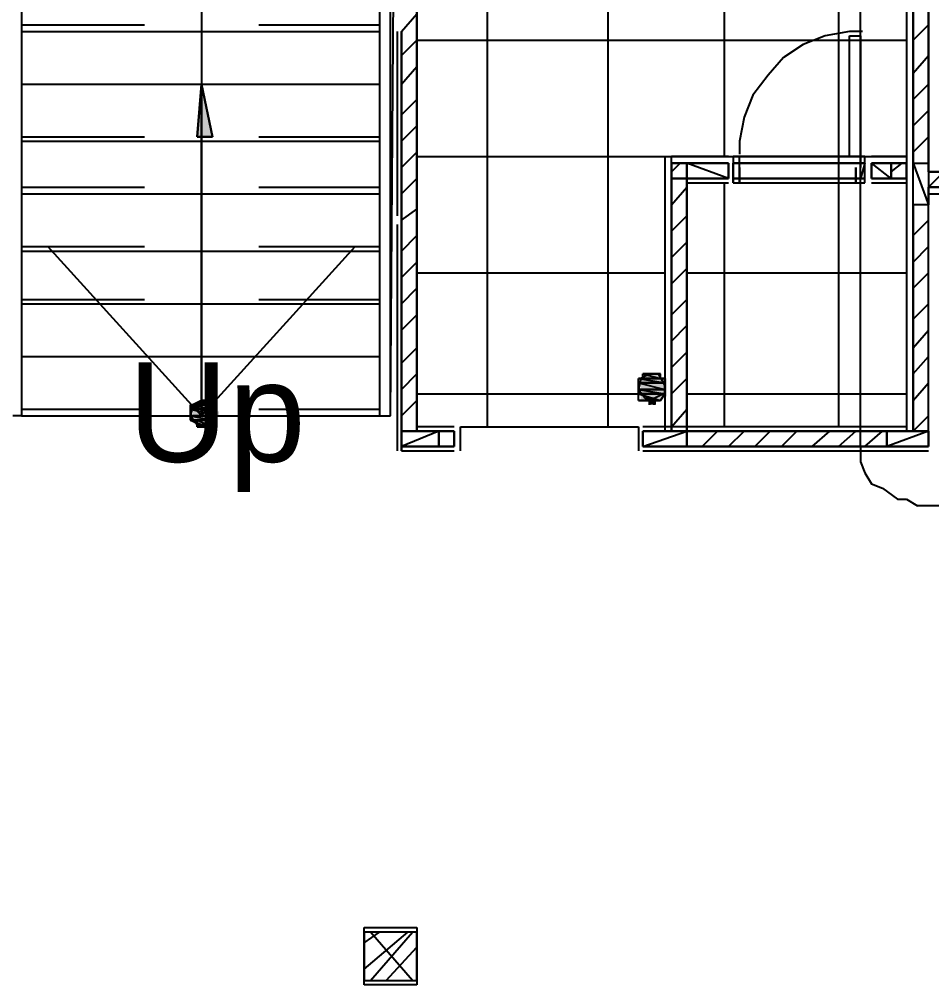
# Model space of a CAD drawing. Header units: millimetres. Extents: x 5 to 415, y 48 to 251.
# Drawn here: x 358.83 to 366.16, y 224.54 to 232.3 of the extents above; entities that cross this region are included whole.
import ezdxf

# ---------------------------------------------------------------- set-up
doc = ezdxf.new("R2010")
doc.units = ezdxf.units.MM
for name, color, linetype in [('H', 7, 'Continuous'), ('P', 7, 'Continuous'), ('T', 7, 'Continuous')]:
    doc.layers.add(name, color=color, linetype=linetype)

msp = doc.modelspace()

# ---------------------------------------------------------------- hatches: boundary and pattern name
at = {"layer": 'H', "linetype": 'Continuous'}
for points in [[(360.257, 231.352), (360.292, 231.775), (360.38, 231.352), (360.257, 231.352)], [(363.82, 229.358), (363.82, 229.411), (364.031, 229.411), (364.031, 229.358), (363.82, 229.358)], [(363.855, 229.411), (363.855, 229.447), (363.978, 229.447), (363.978, 229.411), (363.855, 229.411)], [(363.82, 229.323), (363.82, 229.358), (364.031, 229.358), (364.031, 229.323), (363.82, 229.323)], [(363.82, 229.27), (363.82, 229.323), (364.031, 229.323), (364.031, 229.27), (363.82, 229.27)], [(360.257, 229.2), (360.292, 229.235), (360.345, 229.2), (360.257, 229.2)], [(360.257, 229.2), (360.292, 229.235), (360.345, 229.235), (360.345, 229.2), (360.257, 229.2)], [(363.82, 229.235), (363.82, 229.27), (364.031, 229.27), (363.978, 229.235), (363.82, 229.235)], [(363.89, 229.2), (363.89, 229.235), (363.943, 229.235), (363.943, 229.2), (363.89, 229.2)], [(360.221, 229.112), (360.221, 229.2), (360.38, 229.2), (360.433, 229.112), (360.221, 229.112)], [(360.221, 229.147), (360.221, 229.2), (360.38, 229.2), (360.38, 229.147), (360.221, 229.147)], [(360.221, 229.112), (360.221, 229.147), (360.433, 229.147), (360.433, 229.112), (360.221, 229.112)], [(360.221, 229.059), (360.221, 229.112), (360.433, 229.112), (360.38, 229.059), (360.221, 229.059)], [(360.221, 229.059), (360.221, 229.112), (360.38, 229.112), (360.38, 229.059), (360.221, 229.059)], [(360.257, 229.023), (360.221, 229.059), (360.345, 229.023), (360.257, 229.023)], [(360.345, 229.023), (360.221, 229.059), (360.38, 229.059), (360.345, 229.023)], [(360.257, 229.023), (360.257, 229.059), (360.38, 229.059), (360.38, 229.023), (360.257, 229.023)]]:
    msp.add_hatch(color=256, dxfattribs=at).paths.add_polyline_path(points)

# ---------------------------------------------------------------- linework, layer by layer
at = {"layer": 'P'}
for points in [[(365.584, 228.865), (365.584, 237.666)], [(362.585, 237.155), (362.585, 229.023)], [(363.555, 237.155), (363.555, 229.023)], [(364.49, 237.155), (364.49, 231.193)], [(365.407, 237.155), (365.407, 229.023)], [(365.954, 237.208), (365.954, 228.988)], [(366.007, 228.988), (366.007, 237.208)], [(362.021, 237.067), (362.021, 228.988)], [(362.021, 228.988), (362.021, 237.067)], [(361.809, 229.112), (361.862, 236.643)], [(366.13, 236.643), (366.13, 231.069)], [(366.13, 231.069), (366.13, 236.643)], [(360.292, 235.038), (360.292, 229.112)], [(366.007, 233.98), (366.007, 231.14)], [(366.13, 231.14), (366.13, 233.98)], [(360.292, 233.645), (360.292, 229.112)], [(358.846, 233.521), (358.846, 229.112)], [(361.721, 233.521), (361.721, 229.112)], [(361.809, 229.112), (361.809, 233.521)], [(362.021, 228.988), (362.021, 233.098)], [(361.897, 232.198), (362.021, 232.339)], [(358.846, 232.251), (359.833, 232.251)], [(360.751, 232.251), (361.721, 232.251)], [(366.007, 232.128), (366.13, 232.251)], [(358.846, 232.198), (361.721, 232.198)], [(361.862, 232.198), (361.862, 230.717)], [(361.897, 228.829), (361.897, 232.198)], [(361.897, 232.198), (361.897, 228.829)], [(365.495, 232.198), (365.301, 232.163)], [(365.601, 232.198), (365.495, 232.198)], [(361.897, 232.004), (362.021, 232.128)], [(362.021, 232.128), (365.954, 232.128)], [(365.301, 232.163), (365.125, 232.093)], [(365.495, 231.193), (365.495, 232.163)], [(365.495, 232.163), (365.584, 232.163)], [(365.584, 232.163), (365.584, 231.193)], [(365.125, 232.093), (364.966, 231.987)], [(364.966, 231.987), (364.843, 231.846)], [(366.007, 231.863), (366.13, 232.004)], [(361.897, 231.775), (362.021, 231.916)], [(364.843, 231.846), (364.719, 231.687)], [(358.846, 231.775), (359.833, 231.775)], [(358.846, 231.775), (361.721, 231.775)], [(360.292, 231.775), (360.257, 231.352)], [(360.257, 231.352), (360.292, 231.775)], [(360.292, 231.316), (360.292, 231.775)], [(360.38, 231.352), (360.292, 231.775)], [(360.292, 231.775), (360.38, 231.352)], [(360.751, 231.775), (361.721, 231.775)], [(366.007, 231.652), (366.13, 231.775)], [(361.897, 231.528), (362.021, 231.652)], [(364.719, 231.687), (364.649, 231.51)], [(366.007, 231.44), (366.13, 231.563)], [(364.649, 231.51), (364.613, 231.316)], [(361.897, 231.316), (362.021, 231.44)], [(358.846, 231.352), (359.833, 231.352)], [(360.257, 231.352), (360.38, 231.352)], [(360.38, 231.352), (360.257, 231.352)], [(360.751, 231.352), (361.721, 231.352)], [(366.007, 231.228), (366.13, 231.352)], [(358.846, 231.316), (361.721, 231.316)], [(360.292, 230.893), (360.292, 231.316)], [(364.613, 231.316), (364.613, 231.211)], [(361.897, 231.105), (362.021, 231.228)], [(362.021, 231.193), (365.954, 231.193)], [(364.014, 231.193), (364.014, 228.988)], [(364.067, 228.988), (364.067, 231.193)], [(364.525, 231.193), (364.067, 231.193)], [(364.561, 231.193), (364.561, 230.981)], [(364.561, 231.193), (364.561, 231.105)], [(365.619, 231.193), (364.561, 231.193)], [(364.613, 231.105), (364.613, 231.193)], [(365.584, 231.193), (365.495, 231.193)], [(365.584, 231.193), (365.584, 231.105)], [(365.584, 231.105), (365.584, 231.193)], [(365.619, 230.981), (365.619, 231.193)], [(365.954, 231.193), (365.672, 231.193)], [(364.067, 231.14), (364.525, 231.14)], [(364.067, 231.069), (364.137, 231.14)], [(364.067, 231.14), (364.067, 231.017)], [(364.19, 231.14), (364.067, 231.14)], [(364.19, 231.017), (364.19, 231.14)], [(364.19, 231.14), (364.525, 231.14)], [(364.525, 231.017), (364.19, 231.14)], [(364.19, 231.14), (364.19, 231.017)], [(364.525, 231.14), (364.19, 231.14)], [(364.19, 231.14), (364.525, 231.14)], [(364.19, 231.017), (364.19, 231.14)], [(364.19, 231.017), (364.19, 231.14)], [(364.525, 231.14), (364.525, 231.017)], [(364.525, 231.017), (364.525, 231.14)], [(364.525, 231.017), (364.525, 231.14)], [(364.561, 230.981), (364.561, 231.14)], [(364.561, 231.14), (364.561, 231.017)], [(364.561, 231.14), (365.619, 231.14)], [(365.619, 231.14), (364.561, 231.14)], [(364.613, 231.105), (364.613, 230.981)], [(364.613, 230.981), (364.613, 231.105)], [(365.548, 231.105), (365.548, 230.981)], [(365.548, 230.981), (365.548, 231.105)], [(365.619, 231.14), (365.584, 231.017)], [(365.619, 230.981), (365.619, 231.14)], [(365.672, 231.14), (365.831, 231.14)], [(365.672, 231.017), (365.672, 231.14)], [(365.831, 231.017), (365.672, 231.14)], [(365.672, 231.14), (365.672, 231.017)], [(365.831, 231.14), (365.672, 231.14)], [(365.672, 231.14), (365.672, 231.017)], [(365.672, 231.14), (365.831, 231.14)], [(365.672, 231.14), (365.954, 231.14)], [(365.831, 231.14), (365.831, 231.017)], [(365.831, 231.017), (365.831, 231.14)], [(365.831, 231.14), (365.831, 231.017)], [(365.831, 231.069), (365.919, 231.14)], [(365.954, 231.14), (365.831, 231.14)], [(365.831, 231.14), (365.831, 231.017)], [(365.954, 231.017), (365.954, 231.14)], [(366.007, 231.14), (366.13, 231.14)], [(366.007, 231.14), (366.13, 230.805)], [(366.007, 230.805), (366.007, 231.14)], [(366.007, 231.14), (366.13, 231.14)], [(366.13, 231.14), (366.13, 230.805)], [(361.897, 230.893), (362.021, 231.017)], [(364.067, 231.017), (364.067, 228.988)], [(364.19, 231.017), (364.067, 231.017)], [(364.067, 231.017), (364.19, 231.017)], [(364.525, 231.017), (364.19, 231.017)], [(364.19, 231.017), (364.525, 231.017)], [(364.525, 231.017), (364.19, 231.017)], [(364.19, 231.017), (364.19, 228.988)], [(364.19, 228.988), (364.19, 231.017)], [(364.19, 228.988), (364.19, 231.017)], [(364.525, 231.017), (364.19, 231.017)], [(365.619, 231.017), (364.561, 231.017)], [(364.561, 231.017), (365.619, 231.017)], [(365.831, 231.017), (365.672, 231.017)], [(365.672, 231.017), (365.831, 231.017)], [(365.831, 231.017), (365.672, 231.017)], [(365.954, 231.017), (365.672, 231.017)], [(365.831, 231.017), (365.954, 231.017)], [(368.3, 231.069), (366.13, 231.069)], [(366.13, 231.069), (368.3, 231.069)], [(366.13, 230.946), (366.254, 231.069)], [(368.159, 231.069), (366.13, 231.069)], [(366.13, 231.069), (366.13, 230.946)], [(366.13, 231.069), (368.335, 231.069)], [(358.846, 230.946), (359.833, 230.946)], [(360.751, 230.946), (361.721, 230.946)], [(364.067, 230.805), (364.19, 230.946)], [(364.19, 230.981), (364.525, 230.981)], [(364.49, 230.981), (364.49, 229.023)], [(364.561, 230.981), (365.619, 230.981)], [(365.672, 230.981), (365.954, 230.981)], [(368.124, 230.946), (366.13, 230.946)], [(366.13, 230.946), (368.159, 230.946)], [(366.13, 230.805), (366.13, 230.946)], [(358.846, 230.893), (361.721, 230.893)], [(360.292, 230.434), (360.292, 230.893)], [(366.13, 230.893), (368.124, 230.893)], [(366.13, 230.805), (366.007, 230.805)], [(366.007, 230.805), (366.007, 228.988)], [(366.13, 230.805), (366.007, 230.805)], [(366.13, 228.988), (366.13, 230.805)], [(361.897, 230.681), (362.021, 230.77)], [(364.067, 230.593), (364.19, 230.717)], [(361.862, 230.646), (361.862, 228.829)], [(366.007, 230.558), (366.13, 230.681)], [(361.897, 230.434), (362.021, 230.558)], [(358.846, 230.47), (359.833, 230.47)], [(360.292, 229.112), (359.057, 230.47)], [(360.292, 229.112), (361.527, 230.47)], [(360.751, 230.47), (361.721, 230.47)], [(364.067, 230.382), (364.19, 230.505)], [(366.007, 230.346), (366.13, 230.47)], [(358.846, 230.434), (361.721, 230.434)], [(360.292, 230.011), (360.292, 230.434)], [(361.897, 230.223), (362.021, 230.346)], [(362.021, 230.258), (364.014, 230.258)], [(364.067, 230.17), (364.19, 230.293)], [(364.19, 230.258), (365.954, 230.258)], [(366.007, 230.135), (366.13, 230.258)], [(361.897, 230.011), (362.021, 230.135)], [(358.846, 230.046), (359.833, 230.046)], [(358.846, 230.011), (361.721, 230.011)], [(360.292, 229.588), (360.292, 230.011)], [(360.751, 230.046), (361.721, 230.046)], [(364.067, 229.923), (364.19, 230.046)], [(366.007, 229.888), (366.13, 230.011)], [(361.897, 229.799), (362.021, 229.923)], [(364.067, 229.711), (364.19, 229.835)], [(366.007, 229.658), (366.13, 229.799)], [(361.897, 229.535), (362.021, 229.658)], [(364.067, 229.5), (364.19, 229.623)], [(358.846, 229.588), (359.833, 229.588)], [(358.846, 229.588), (361.721, 229.588)], [(360.292, 229.112), (360.292, 229.588)], [(360.751, 229.588), (361.721, 229.588)], [(366.007, 229.447), (366.13, 229.588)], [(361.897, 229.323), (362.021, 229.447)], [(363.82, 229.411), (363.802, 229.323)], [(363.837, 229.411), (363.802, 229.411)], [(363.802, 229.411), (363.978, 229.411)], [(364.014, 229.411), (363.802, 229.411)], [(363.802, 229.411), (364.014, 229.411)], [(364.014, 229.411), (363.802, 229.411)], [(363.802, 229.411), (363.978, 229.411)], [(364.014, 229.411), (363.802, 229.411)], [(363.802, 229.411), (364.014, 229.376)], [(363.802, 229.411), (364.014, 229.376)], [(363.802, 229.376), (363.802, 229.411)], [(363.89, 229.447), (363.82, 229.411)], [(363.978, 229.447), (363.837, 229.447)], [(363.837, 229.447), (363.89, 229.447)], [(363.978, 229.447), (363.837, 229.447)], [(363.837, 229.447), (363.978, 229.411)], [(363.837, 229.447), (363.978, 229.411)], [(363.837, 229.411), (363.837, 229.447)], [(363.978, 229.411), (363.837, 229.411)], [(363.978, 229.411), (363.837, 229.411)], [(363.837, 229.411), (363.978, 229.411)], [(363.978, 229.411), (363.837, 229.411)], [(363.961, 229.447), (363.89, 229.447)], [(363.89, 229.447), (363.926, 229.447)], [(363.926, 229.447), (363.89, 229.447)], [(363.926, 229.447), (363.89, 229.447)], [(363.89, 229.447), (363.926, 229.447)], [(363.89, 229.447), (363.978, 229.447)], [(363.926, 229.447), (363.978, 229.447)], [(363.978, 229.447), (363.926, 229.447)], [(364.014, 229.358), (363.961, 229.447)], [(363.978, 229.411), (363.978, 229.447)], [(363.978, 229.411), (363.978, 229.411)], [(363.978, 229.411), (364.014, 229.411)], [(364.014, 229.376), (364.014, 229.411)], [(364.067, 229.288), (364.19, 229.411)], [(364.014, 229.376), (363.802, 229.376)], [(364.014, 229.376), (363.802, 229.376)], [(363.802, 229.376), (364.014, 229.376)], [(363.802, 229.376), (364.014, 229.376)], [(364.014, 229.376), (363.802, 229.376)], [(364.014, 229.376), (363.802, 229.376)], [(363.802, 229.376), (364.014, 229.323)], [(363.802, 229.376), (364.014, 229.323)], [(363.802, 229.323), (363.802, 229.376)], [(363.802, 229.323), (363.855, 229.253)], [(364.014, 229.323), (363.802, 229.323)], [(364.014, 229.323), (363.802, 229.323)], [(363.802, 229.323), (364.014, 229.323)], [(363.802, 229.323), (364.014, 229.323)], [(364.014, 229.323), (363.802, 229.323)], [(364.014, 229.323), (363.802, 229.323)], [(363.802, 229.323), (364.014, 229.288)], [(363.802, 229.323), (364.014, 229.288)], [(363.802, 229.288), (363.802, 229.323)], [(364.014, 229.376), (364.014, 229.376)], [(364.014, 229.376), (364.014, 229.376)], [(364.014, 229.323), (364.014, 229.376)], [(364.014, 229.323), (364.014, 229.323)], [(364.014, 229.323), (364.014, 229.323)], [(364.014, 229.288), (364.014, 229.323)], [(366.007, 229.235), (366.13, 229.376)], [(360.292, 229.235), (360.221, 229.2)], [(360.292, 229.235), (360.257, 229.2)], [(360.257, 229.2), (360.292, 229.235)], [(360.292, 229.235), (360.257, 229.2)], [(360.257, 229.2), (360.292, 229.235)], [(360.292, 229.2), (360.292, 229.288)], [(360.363, 229.235), (360.292, 229.235)], [(360.292, 229.235), (360.327, 229.235)], [(360.327, 229.235), (360.292, 229.235)], [(360.327, 229.235), (360.292, 229.235)], [(360.292, 229.235), (360.327, 229.235)], [(360.292, 229.235), (360.327, 229.235)], [(360.327, 229.235), (360.292, 229.235)], [(360.327, 229.235), (360.292, 229.235)], [(360.292, 229.235), (360.327, 229.235)], [(360.327, 229.235), (360.327, 229.235)], [(360.327, 229.235), (360.327, 229.235)], [(360.327, 229.235), (360.327, 229.2)], [(360.327, 229.2), (360.327, 229.235)], [(360.415, 229.129), (360.363, 229.235)], [(361.897, 229.112), (362.021, 229.235)], [(362.021, 229.288), (364.014, 229.288)], [(364.014, 229.288), (363.802, 229.288)], [(364.014, 229.288), (363.802, 229.288)], [(363.802, 229.288), (364.014, 229.288)], [(363.802, 229.288), (364.014, 229.288)], [(364.014, 229.288), (363.802, 229.288)], [(364.014, 229.288), (363.802, 229.288)], [(363.802, 229.288), (363.978, 229.235)], [(363.802, 229.288), (363.978, 229.235)], [(363.802, 229.235), (363.802, 229.288)], [(363.978, 229.235), (363.802, 229.235)], [(363.978, 229.235), (363.802, 229.235)], [(363.802, 229.235), (363.837, 229.235)], [(363.802, 229.235), (363.978, 229.235)], [(363.978, 229.235), (363.802, 229.235)], [(363.837, 229.235), (363.978, 229.235)], [(363.978, 229.235), (363.837, 229.235)], [(363.837, 229.235), (363.978, 229.235)], [(363.978, 229.235), (363.837, 229.235)], [(363.837, 229.235), (363.978, 229.235)], [(363.978, 229.235), (363.837, 229.235)], [(363.837, 229.235), (363.926, 229.235)], [(363.837, 229.235), (363.926, 229.235)], [(363.89, 229.235), (363.837, 229.235)], [(363.855, 229.253), (363.926, 229.253)], [(363.926, 229.235), (363.89, 229.235)], [(363.89, 229.235), (363.89, 229.2)], [(363.89, 229.2), (363.89, 229.235)], [(363.926, 229.253), (363.996, 229.288)], [(363.926, 229.235), (363.978, 229.235)], [(363.926, 229.235), (363.926, 229.2)], [(363.926, 229.2), (363.926, 229.235)], [(363.978, 229.235), (364.014, 229.288)], [(363.978, 229.235), (363.978, 229.235)], [(363.978, 229.235), (363.978, 229.235)], [(364.014, 229.288), (364.014, 229.288)], [(364.014, 229.288), (364.014, 229.288)], [(364.19, 229.288), (365.954, 229.288)], [(358.846, 229.164), (359.833, 229.164)], [(360.204, 229.2), (360.204, 229.112)], [(360.38, 229.2), (360.204, 229.2)], [(360.204, 229.2), (360.257, 229.2)], [(360.38, 229.2), (360.204, 229.2)], [(360.204, 229.2), (360.415, 229.112)], [(360.204, 229.2), (360.415, 229.112)], [(360.204, 229.112), (360.204, 229.2)], [(360.221, 229.2), (360.204, 229.112)], [(360.38, 229.2), (360.204, 229.2)], [(360.204, 229.2), (360.257, 229.2)], [(360.38, 229.2), (360.204, 229.2)], [(360.204, 229.2), (360.38, 229.164)], [(360.204, 229.2), (360.38, 229.164)], [(360.204, 229.164), (360.204, 229.2)], [(360.38, 229.164), (360.204, 229.164)], [(360.38, 229.164), (360.204, 229.164)], [(360.204, 229.164), (360.38, 229.164)], [(360.204, 229.164), (360.38, 229.164)], [(360.38, 229.164), (360.204, 229.164)], [(360.204, 229.164), (360.415, 229.164)], [(360.415, 229.164), (360.204, 229.164)], [(360.415, 229.164), (360.204, 229.164)], [(360.204, 229.164), (360.415, 229.164)], [(360.415, 229.164), (360.204, 229.164)], [(360.204, 229.164), (360.415, 229.164)], [(360.204, 229.164), (360.415, 229.164)], [(360.415, 229.164), (360.204, 229.164)], [(360.415, 229.164), (360.204, 229.164)], [(360.204, 229.164), (360.415, 229.164)], [(360.415, 229.164), (360.204, 229.164)], [(360.204, 229.164), (360.38, 229.164)], [(360.415, 229.164), (360.204, 229.164)], [(360.204, 229.164), (360.415, 229.112)], [(360.204, 229.164), (360.415, 229.112)], [(360.204, 229.112), (360.204, 229.164)], [(360.327, 229.2), (360.257, 229.2)], [(360.257, 229.2), (360.38, 229.2)], [(360.257, 229.2), (360.38, 229.2)], [(360.327, 229.2), (360.257, 229.2)], [(360.257, 229.2), (360.327, 229.2)], [(360.257, 229.2), (360.327, 229.2)], [(360.327, 229.2), (360.257, 229.2)], [(360.38, 229.2), (360.257, 229.2)], [(360.257, 229.2), (360.38, 229.2)], [(360.38, 229.2), (360.257, 229.2)], [(360.257, 229.2), (360.38, 229.2)], [(360.257, 229.2), (360.38, 229.2)], [(360.38, 229.2), (360.257, 229.2)], [(360.38, 229.2), (360.257, 229.2)], [(360.257, 229.2), (360.38, 229.2)], [(360.38, 229.2), (360.257, 229.2)], [(360.257, 229.2), (360.38, 229.2)], [(360.257, 229.2), (360.38, 229.2)], [(360.38, 229.2), (360.257, 229.2)], [(360.38, 229.2), (360.257, 229.2)], [(360.257, 229.2), (360.38, 229.2)], [(360.38, 229.2), (360.257, 229.2)], [(360.257, 229.2), (360.327, 229.2)], [(360.38, 229.2), (360.257, 229.2)], [(360.257, 229.2), (360.38, 229.2)], [(360.257, 229.2), (360.38, 229.2)], [(360.38, 229.2), (360.327, 229.2)], [(360.327, 229.2), (360.327, 229.2)], [(360.327, 229.2), (360.327, 229.2)], [(360.327, 229.2), (360.38, 229.2)], [(360.415, 229.112), (360.38, 229.2)], [(360.415, 229.112), (360.38, 229.2)], [(360.38, 229.2), (360.38, 229.2)], [(360.38, 229.2), (360.38, 229.2)], [(360.38, 229.2), (360.38, 229.2)], [(360.38, 229.2), (360.38, 229.2)], [(360.38, 229.2), (360.38, 229.2)], [(360.38, 229.164), (360.38, 229.2)], [(360.38, 229.164), (360.38, 229.164)], [(360.38, 229.164), (360.38, 229.164)], [(360.38, 229.164), (360.415, 229.164)], [(360.415, 229.164), (360.415, 229.164)], [(360.415, 229.164), (360.415, 229.164)], [(360.415, 229.164), (360.415, 229.164)], [(360.415, 229.112), (360.415, 229.164)], [(360.751, 229.164), (361.721, 229.164)], [(364.067, 229.023), (364.19, 229.164)], [(358.846, 229.112), (358.775, 229.112)], [(358.846, 229.112), (361.721, 229.112)], [(360.415, 229.112), (360.204, 229.112)], [(360.415, 229.112), (360.204, 229.112)], [(360.204, 229.112), (360.38, 229.076)], [(360.204, 229.112), (360.38, 229.076)], [(360.204, 229.076), (360.204, 229.112)], [(360.204, 229.112), (360.257, 229.041)], [(360.415, 229.112), (360.204, 229.112)], [(360.415, 229.112), (360.204, 229.112)], [(360.204, 229.112), (360.415, 229.112)], [(360.204, 229.112), (360.415, 229.112)], [(360.415, 229.112), (360.204, 229.112)], [(360.415, 229.112), (360.204, 229.112)], [(360.204, 229.112), (360.415, 229.112)], [(360.415, 229.112), (360.204, 229.112)], [(360.204, 229.112), (360.415, 229.112)], [(360.204, 229.112), (360.415, 229.112)], [(360.415, 229.112), (360.204, 229.112)], [(360.415, 229.112), (360.204, 229.112)], [(360.204, 229.112), (360.415, 229.112)], [(360.38, 229.112), (360.204, 229.112)], [(360.204, 229.112), (360.38, 229.112)], [(360.38, 229.112), (360.204, 229.112)], [(360.204, 229.112), (360.415, 229.112)], [(360.38, 229.112), (360.204, 229.112)], [(360.204, 229.112), (360.38, 229.076)], [(360.204, 229.112), (360.38, 229.076)], [(360.204, 229.076), (360.204, 229.112)], [(360.38, 229.076), (360.204, 229.076)], [(360.204, 229.076), (360.327, 229.023)], [(360.327, 229.023), (360.204, 229.076)], [(360.204, 229.076), (360.38, 229.076)], [(360.327, 229.023), (360.204, 229.076)], [(360.38, 229.076), (360.204, 229.076)], [(360.38, 229.076), (360.204, 229.076)], [(360.204, 229.076), (360.38, 229.076)], [(360.204, 229.076), (360.38, 229.076)], [(360.38, 229.076), (360.204, 229.076)], [(360.38, 229.076), (360.204, 229.076)], [(360.204, 229.076), (360.38, 229.076)], [(360.204, 229.076), (360.38, 229.076)], [(360.257, 229.076), (360.204, 229.076)], [(360.38, 229.076), (360.257, 229.076)], [(360.38, 229.076), (360.257, 229.076)], [(360.257, 229.076), (360.38, 229.076)], [(360.257, 229.076), (360.38, 229.076)], [(360.38, 229.076), (360.257, 229.076)], [(360.38, 229.076), (360.257, 229.076)], [(360.257, 229.076), (360.38, 229.076)], [(360.38, 229.076), (360.257, 229.076)], [(360.257, 229.076), (360.38, 229.076)], [(360.38, 229.076), (360.257, 229.076)], [(360.257, 229.076), (360.38, 229.023)], [(360.257, 229.076), (360.38, 229.023)], [(360.257, 229.023), (360.257, 229.076)], [(360.38, 229.076), (360.327, 229.023)], [(360.327, 229.041), (360.398, 229.076)], [(360.38, 229.076), (360.415, 229.112)], [(360.415, 229.112), (360.38, 229.112)], [(360.38, 229.076), (360.38, 229.112)], [(360.38, 229.076), (360.38, 229.076)], [(360.38, 229.076), (360.38, 229.076)], [(360.38, 229.076), (360.38, 229.076)], [(360.38, 229.076), (360.38, 229.076)], [(360.38, 229.076), (360.38, 229.076)], [(360.38, 229.076), (360.38, 229.076)], [(360.38, 229.023), (360.38, 229.076)], [(360.415, 229.112), (360.415, 229.112)], [(360.415, 229.112), (360.415, 229.112)], [(360.415, 229.112), (360.415, 229.112)], [(360.415, 229.112), (360.415, 229.112)], [(361.721, 229.112), (361.809, 229.112)], [(366.007, 228.988), (366.13, 229.112)], [(360.257, 229.041), (360.327, 229.041)], [(360.257, 229.023), (360.327, 229.023)], [(360.292, 229.023), (360.257, 229.023)], [(360.38, 229.023), (360.257, 229.023)], [(360.292, 229.023), (360.257, 229.023)], [(360.257, 229.023), (360.292, 229.023)], [(360.327, 229.023), (360.257, 229.023)], [(360.257, 229.023), (360.327, 229.023)], [(360.257, 229.023), (360.327, 229.023)], [(360.327, 229.023), (360.257, 229.023)], [(360.327, 229.023), (360.257, 229.023)], [(360.257, 229.023), (360.327, 229.023)], [(360.327, 229.023), (360.257, 229.023)], [(360.257, 229.023), (360.38, 229.023)], [(360.257, 229.023), (360.327, 229.023)], [(360.327, 229.023), (360.257, 229.023)], [(360.327, 229.023), (360.292, 229.023)], [(360.327, 229.023), (360.292, 229.023)], [(360.292, 229.023), (360.327, 229.023)], [(360.292, 229.023), (360.327, 229.023)], [(360.327, 229.023), (360.292, 229.023)], [(360.327, 229.023), (360.292, 229.023)], [(360.292, 229.023), (360.327, 229.023)], [(360.327, 229.023), (360.327, 229.023)], [(360.327, 229.023), (360.327, 229.023)], [(360.38, 229.023), (360.327, 229.023)], [(360.327, 229.023), (360.327, 229.023)], [(360.327, 229.023), (360.327, 229.023)], [(360.327, 229.023), (360.327, 229.023)], [(360.327, 229.023), (360.327, 229.023)], [(360.327, 229.023), (360.327, 229.023)], [(362.32, 229.023), (362.021, 229.023)], [(362.373, 228.829), (362.373, 229.023)], [(362.373, 229.023), (363.802, 229.023)], [(363.802, 229.023), (363.802, 228.829)], [(365.954, 229.023), (363.837, 229.023)], [(361.897, 228.865), (361.897, 228.988)], [(361.897, 228.988), (362.021, 228.988)], [(362.197, 228.988), (361.897, 228.865)], [(361.897, 228.865), (361.897, 228.988)], [(361.897, 228.988), (362.197, 228.988)], [(362.197, 228.988), (361.897, 228.988)], [(361.897, 228.988), (361.897, 228.865)], [(362.021, 228.988), (362.32, 228.988)], [(362.197, 228.988), (362.197, 228.865)], [(362.32, 228.988), (362.197, 228.988)], [(362.197, 228.988), (362.197, 228.865)], [(362.197, 228.865), (362.197, 228.988)], [(362.32, 228.988), (362.32, 228.865)], [(362.32, 228.865), (362.32, 228.988)], [(362.32, 228.865), (362.32, 228.988)], [(362.32, 228.988), (362.32, 228.865)], [(362.32, 228.865), (362.32, 228.988)], [(362.32, 228.988), (362.32, 228.865)], [(362.32, 228.988), (362.32, 228.865)], [(364.19, 228.988), (363.837, 228.988)], [(363.837, 228.988), (363.837, 228.865)], [(363.837, 228.865), (364.19, 228.988)], [(363.837, 228.865), (363.837, 228.988)], [(363.837, 228.988), (364.19, 228.988)], [(363.837, 228.865), (363.837, 228.988)], [(364.19, 228.988), (363.837, 228.988)], [(363.837, 228.988), (365.954, 228.988)], [(364.067, 228.988), (364.19, 228.988)], [(364.19, 228.865), (364.19, 228.988)], [(364.19, 228.988), (364.19, 228.865)], [(364.19, 228.865), (364.19, 228.988)], [(365.795, 228.988), (364.19, 228.988)], [(364.19, 228.988), (364.19, 228.865)], [(364.314, 228.865), (364.437, 228.988)], [(364.525, 228.865), (364.649, 228.988)], [(364.737, 228.865), (364.86, 228.988)], [(364.949, 228.865), (365.072, 228.988)], [(365.196, 228.865), (365.337, 228.988)], [(365.407, 228.865), (365.548, 228.988)], [(365.619, 228.865), (365.76, 228.988)], [(366.13, 228.988), (365.795, 228.865)], [(365.795, 228.865), (365.795, 228.988)], [(365.795, 228.988), (366.13, 228.988)], [(366.13, 228.988), (365.795, 228.988)], [(365.795, 228.988), (365.795, 228.865)], [(365.795, 228.865), (365.795, 228.988)], [(366.007, 228.988), (366.13, 228.988)], [(366.13, 228.988), (366.13, 228.865)], [(366.13, 228.865), (366.13, 228.988)], [(362.021, 228.865), (361.897, 228.865)], [(362.197, 228.865), (361.897, 228.865)], [(361.897, 228.865), (362.197, 228.865)], [(362.32, 228.865), (362.021, 228.865)], [(362.197, 228.865), (362.32, 228.865)], [(363.837, 228.865), (364.19, 228.865)], [(364.19, 228.865), (363.837, 228.865)], [(363.837, 228.865), (364.19, 228.865)], [(366.13, 228.865), (363.837, 228.865)], [(364.19, 228.865), (365.795, 228.865)], [(365.584, 228.865), (365.584, 228.741)], [(366.13, 228.865), (365.795, 228.865)], [(365.795, 228.865), (366.13, 228.865)], [(361.897, 228.829), (362.021, 228.829)], [(362.021, 228.829), (362.32, 228.829)], [(363.837, 228.829), (366.13, 228.829)], [(365.584, 228.741), (365.619, 228.653)], [(365.619, 228.653), (365.672, 228.565)], [(365.672, 228.565), (365.76, 228.529)], [(365.76, 228.529), (365.883, 228.441)], [(365.883, 228.441), (365.954, 228.441)], [(365.954, 228.441), (366.042, 228.388)], [(377.19, 228.388), (366.042, 228.388)], [(361.597, 224.543), (361.597, 225.002)], [(361.597, 225.002), (362.021, 225.002)], [(361.597, 224.878), (361.721, 224.966)], [(361.597, 224.667), (361.95, 224.966)], [(361.597, 224.966), (361.597, 224.578)], [(362.021, 224.966), (361.597, 224.966)], [(361.985, 224.578), (361.65, 224.966)], [(361.65, 224.578), (361.985, 224.966)], [(362.021, 225.002), (362.021, 224.543)], [(362.021, 224.578), (362.021, 224.966)], [(361.774, 224.578), (362.021, 224.843)], [(361.597, 224.578), (362.021, 224.578)], [(362.021, 224.543), (361.597, 224.543)]]:
    msp.add_lwpolyline(points, dxfattribs=at)

# ---------------------------------------------------------------- texts
at = {"layer": 'T', "insert": (359.7, 228.5), "char_height": 0.8, "attachment_point": 7}
msp.add_mtext('{\\fArial|b0|i0|c0|p18;Up}', dxfattribs=at)

doc.saveas('drawing.dxf')
